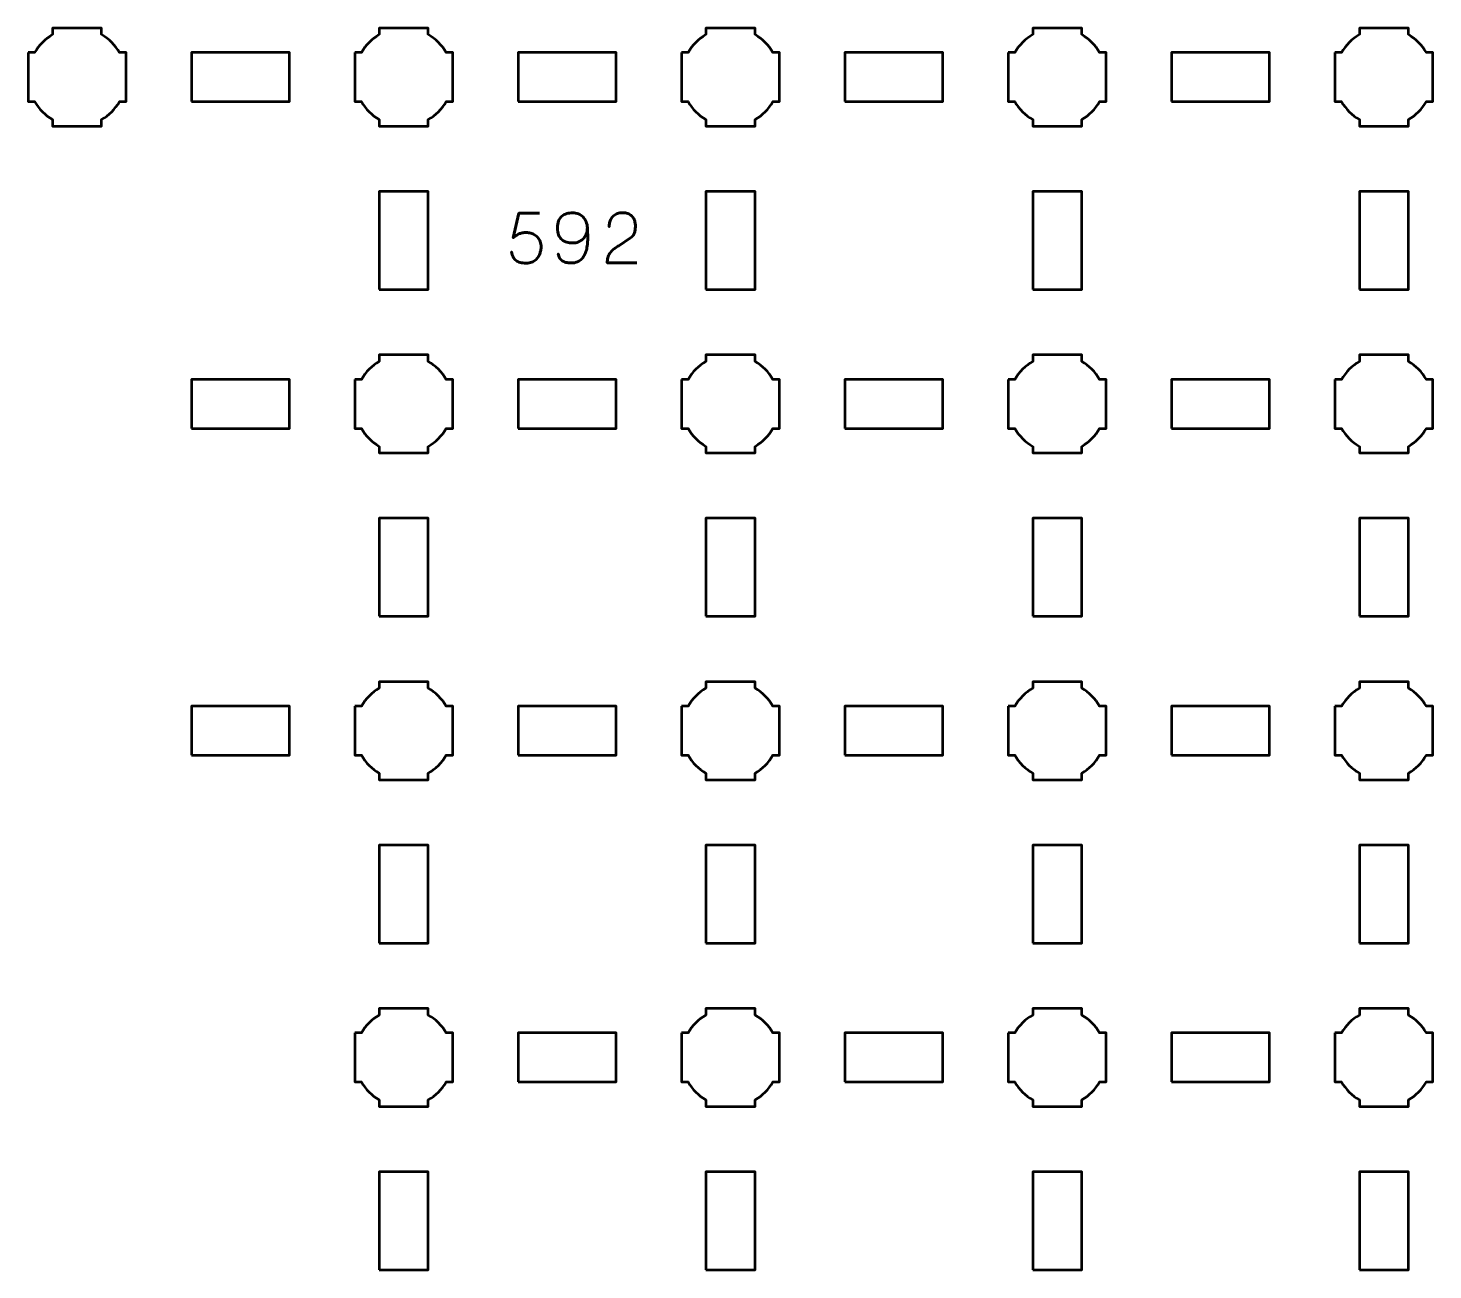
# Model space of a CAD drawing. Header units: centimetres. Extents: x -29.3 to 8.3, y -33.7 to 4.
# Drawn here: x -28.8 to -20.2, y -22.15 to -14.55 of the extents above; entities that cross this region are included whole.
import ezdxf

# ---------------------------------------------------------------- set-up
doc = ezdxf.new("R2010")
doc.units = ezdxf.units.CM
doc.header["$MEASUREMENT"] = 0
doc.layers.add('Layer 1', color=7, linetype='Continuous')

msp = doc.modelspace()

# ---------------------------------------------------------------- linework, layer by layer
at = {"layer": 'Layer 1', "lineweight": 53}
for points in [[(-27.8, -15), (-27.2, -15), (-27.2, -14.7), (-27.8, -14.7), (-27.8, -15)], [(-25.8, -15), (-25.2, -15), (-25.2, -14.7), (-25.8, -14.7), (-25.8, -15)], [(-23.8, -15), (-23.2, -15), (-23.2, -14.7), (-23.8, -14.7), (-23.8, -15)], [(-21.8, -15), (-21.2, -15), (-21.2, -14.7), (-21.8, -14.7), (-21.8, -15)], [(-26.65, -16.15), (-26.35, -16.15), (-26.35, -15.55), (-26.65, -15.55), (-26.65, -16.15)], [(-24.65, -16.15), (-24.35, -16.15), (-24.35, -15.55), (-24.65, -15.55), (-24.65, -16.15)], [(-22.65, -16.15), (-22.35, -16.15), (-22.35, -15.55), (-22.65, -15.55), (-22.65, -16.15)], [(-20.65, -16.15), (-20.35, -16.15), (-20.35, -15.55), (-20.65, -15.55), (-20.65, -16.15)], [(-27.8, -17), (-27.2, -17), (-27.2, -16.7), (-27.8, -16.7), (-27.8, -17)], [(-25.8, -17), (-25.2, -17), (-25.2, -16.7), (-25.8, -16.7), (-25.8, -17)], [(-23.8, -17), (-23.2, -17), (-23.2, -16.7), (-23.8, -16.7), (-23.8, -17)], [(-21.8, -17), (-21.2, -17), (-21.2, -16.7), (-21.8, -16.7), (-21.8, -17)], [(-26.65, -18.15), (-26.35, -18.15), (-26.35, -17.55), (-26.65, -17.55), (-26.65, -18.15)], [(-24.65, -18.15), (-24.35, -18.15), (-24.35, -17.55), (-24.65, -17.55), (-24.65, -18.15)], [(-22.65, -18.15), (-22.35, -18.15), (-22.35, -17.55), (-22.65, -17.55), (-22.65, -18.15)], [(-20.65, -18.15), (-20.35, -18.15), (-20.35, -17.55), (-20.65, -17.55), (-20.65, -18.15)], [(-27.8, -19), (-27.2, -19), (-27.2, -18.7), (-27.8, -18.7), (-27.8, -19)], [(-25.8, -19), (-25.2, -19), (-25.2, -18.7), (-25.8, -18.7), (-25.8, -19)], [(-23.8, -19), (-23.2, -19), (-23.2, -18.7), (-23.8, -18.7), (-23.8, -19)], [(-21.8, -19), (-21.2, -19), (-21.2, -18.7), (-21.8, -18.7), (-21.8, -19)], [(-26.65, -20.15), (-26.35, -20.15), (-26.35, -19.55), (-26.65, -19.55), (-26.65, -20.15)], [(-24.65, -20.15), (-24.35, -20.15), (-24.35, -19.55), (-24.65, -19.55), (-24.65, -20.15)], [(-22.65, -20.15), (-22.35, -20.15), (-22.35, -19.55), (-22.65, -19.55), (-22.65, -20.15)], [(-20.65, -20.15), (-20.35, -20.15), (-20.35, -19.55), (-20.65, -19.55), (-20.65, -20.15)], [(-25.8, -21), (-25.2, -21), (-25.2, -20.7), (-25.8, -20.7), (-25.8, -21)], [(-23.8, -21), (-23.2, -21), (-23.2, -20.7), (-23.8, -20.7), (-23.8, -21)], [(-21.8, -21), (-21.2, -21), (-21.2, -20.7), (-21.8, -20.7), (-21.8, -21)], [(-26.65, -22.15), (-26.35, -22.15), (-26.35, -21.55), (-26.65, -21.55), (-26.65, -22.15)], [(-24.65, -22.15), (-24.35, -22.15), (-24.35, -21.55), (-24.65, -21.55), (-24.65, -22.15)], [(-22.65, -22.15), (-22.35, -22.15), (-22.35, -21.55), (-22.65, -21.55), (-22.65, -22.15)], [(-20.65, -22.15), (-20.35, -22.15), (-20.35, -21.55), (-20.65, -21.55), (-20.65, -22.15)]]:
    msp.add_lwpolyline(points, close=True, dxfattribs=at)
for points in [[(-28.8, -14.7), (-28.8, -14.7), (-28.75985, -14.7), (-28.75985, -14.7), (-28.75985, -14.7), (-28.7335, -14.65447), (-28.69553, -14.6165), (-28.65, -14.59015), (-28.65, -14.59015), (-28.65, -14.59015), (-28.65, -14.55), (-28.65, -14.55), (-28.65, -14.55), (-28.65, -14.55), (-28.5, -14.55), (-28.5, -14.55), (-28.5, -14.55), (-28.5, -14.55), (-28.35, -14.55), (-28.35, -14.55), (-28.35, -14.55), (-28.35, -14.55), (-28.35, -14.59015), (-28.35, -14.59015), (-28.35, -14.59015), (-28.30447, -14.6165), (-28.2665, -14.65447), (-28.24015, -14.7), (-28.24015, -14.7), (-28.24015, -14.7), (-28.2, -14.7), (-28.2, -14.7), (-28.2, -14.7), (-28.2, -14.7), (-28.2, -14.85), (-28.2, -14.85), (-28.2, -14.85), (-28.2, -14.85), (-28.2, -15), (-28.2, -15), (-28.2, -15), (-28.2, -15), (-28.24015, -15), (-28.24015, -15), (-28.24015, -15), (-28.2665, -15.04553), (-28.30447, -15.0835), (-28.35, -15.10985), (-28.35, -15.10985), (-28.35, -15.10985), (-28.35, -15.15), (-28.35, -15.15), (-28.35, -15.15), (-28.35, -15.15), (-28.5, -15.15), (-28.5, -15.15), (-28.5, -15.15), (-28.5, -15.15), (-28.65, -15.15), (-28.65, -15.15), (-28.65, -15.15), (-28.65, -15.15), (-28.65, -15.10985), (-28.65, -15.10985), (-28.65, -15.10985), (-28.69553, -15.0835), (-28.7335, -15.04553), (-28.75985, -15), (-28.75985, -15), (-28.75985, -15), (-28.8, -15), (-28.8, -15), (-28.8, -15), (-28.8, -15), (-28.8, -14.85), (-28.8, -14.85), (-28.8, -14.85), (-28.8, -14.85), (-28.8, -14.7), (-28.8, -14.7)], [(-26.8, -14.7), (-26.8, -14.7), (-26.75985, -14.7), (-26.75985, -14.7), (-26.75985, -14.7), (-26.7335, -14.65447), (-26.69553, -14.6165), (-26.65, -14.59015), (-26.65, -14.59015), (-26.65, -14.59015), (-26.65, -14.55), (-26.65, -14.55), (-26.65, -14.55), (-26.65, -14.55), (-26.5, -14.55), (-26.5, -14.55), (-26.5, -14.55), (-26.5, -14.55), (-26.35, -14.55), (-26.35, -14.55), (-26.35, -14.55), (-26.35, -14.55), (-26.35, -14.59015), (-26.35, -14.59015), (-26.35, -14.59015), (-26.30447, -14.6165), (-26.2665, -14.65447), (-26.24015, -14.7), (-26.24015, -14.7), (-26.24015, -14.7), (-26.2, -14.7), (-26.2, -14.7), (-26.2, -14.7), (-26.2, -14.7), (-26.2, -14.85), (-26.2, -14.85), (-26.2, -14.85), (-26.2, -14.85), (-26.2, -15), (-26.2, -15), (-26.2, -15), (-26.2, -15), (-26.24015, -15), (-26.24015, -15), (-26.24015, -15), (-26.2665, -15.04553), (-26.30447, -15.0835), (-26.35, -15.10985), (-26.35, -15.10985), (-26.35, -15.10985), (-26.35, -15.15), (-26.35, -15.15), (-26.35, -15.15), (-26.35, -15.15), (-26.5, -15.15), (-26.5, -15.15), (-26.5, -15.15), (-26.5, -15.15), (-26.65, -15.15), (-26.65, -15.15), (-26.65, -15.15), (-26.65, -15.15), (-26.65, -15.10985), (-26.65, -15.10985), (-26.65, -15.10985), (-26.69553, -15.0835), (-26.7335, -15.04553), (-26.75985, -15), (-26.75985, -15), (-26.75985, -15), (-26.8, -15), (-26.8, -15), (-26.8, -15), (-26.8, -15), (-26.8, -14.85), (-26.8, -14.85), (-26.8, -14.85), (-26.8, -14.85), (-26.8, -14.7), (-26.8, -14.7)], [(-24.8, -14.7), (-24.8, -14.7), (-24.75985, -14.7), (-24.75985, -14.7), (-24.75985, -14.7), (-24.7335, -14.65447), (-24.69553, -14.6165), (-24.65, -14.59015), (-24.65, -14.59015), (-24.65, -14.59015), (-24.65, -14.55), (-24.65, -14.55), (-24.65, -14.55), (-24.65, -14.55), (-24.5, -14.55), (-24.5, -14.55), (-24.5, -14.55), (-24.5, -14.55), (-24.35, -14.55), (-24.35, -14.55), (-24.35, -14.55), (-24.35, -14.55), (-24.35, -14.59015), (-24.35, -14.59015), (-24.35, -14.59015), (-24.30447, -14.6165), (-24.2665, -14.65447), (-24.24015, -14.7), (-24.24015, -14.7), (-24.24015, -14.7), (-24.2, -14.7), (-24.2, -14.7), (-24.2, -14.7), (-24.2, -14.7), (-24.2, -14.85), (-24.2, -14.85), (-24.2, -14.85), (-24.2, -14.85), (-24.2, -15), (-24.2, -15), (-24.2, -15), (-24.2, -15), (-24.24015, -15), (-24.24015, -15), (-24.24015, -15), (-24.2665, -15.04553), (-24.30447, -15.0835), (-24.35, -15.10985), (-24.35, -15.10985), (-24.35, -15.10985), (-24.35, -15.15), (-24.35, -15.15), (-24.35, -15.15), (-24.35, -15.15), (-24.5, -15.15), (-24.5, -15.15), (-24.5, -15.15), (-24.5, -15.15), (-24.65, -15.15), (-24.65, -15.15), (-24.65, -15.15), (-24.65, -15.15), (-24.65, -15.10985), (-24.65, -15.10985), (-24.65, -15.10985), (-24.69553, -15.0835), (-24.7335, -15.04553), (-24.75985, -15), (-24.75985, -15), (-24.75985, -15), (-24.8, -15), (-24.8, -15), (-24.8, -15), (-24.8, -15), (-24.8, -14.85), (-24.8, -14.85), (-24.8, -14.85), (-24.8, -14.85), (-24.8, -14.7), (-24.8, -14.7)], [(-22.8, -14.7), (-22.8, -14.7), (-22.75985, -14.7), (-22.75985, -14.7), (-22.75985, -14.7), (-22.7335, -14.65447), (-22.69553, -14.6165), (-22.65, -14.59015), (-22.65, -14.59015), (-22.65, -14.59015), (-22.65, -14.55), (-22.65, -14.55), (-22.65, -14.55), (-22.65, -14.55), (-22.5, -14.55), (-22.5, -14.55), (-22.5, -14.55), (-22.5, -14.55), (-22.35, -14.55), (-22.35, -14.55), (-22.35, -14.55), (-22.35, -14.55), (-22.35, -14.59015), (-22.35, -14.59015), (-22.35, -14.59015), (-22.30447, -14.6165), (-22.2665, -14.65447), (-22.24015, -14.7), (-22.24015, -14.7), (-22.24015, -14.7), (-22.2, -14.7), (-22.2, -14.7), (-22.2, -14.7), (-22.2, -14.7), (-22.2, -14.85), (-22.2, -14.85), (-22.2, -14.85), (-22.2, -14.85), (-22.2, -15), (-22.2, -15), (-22.2, -15), (-22.2, -15), (-22.24015, -15), (-22.24015, -15), (-22.24015, -15), (-22.2665, -15.04553), (-22.30447, -15.0835), (-22.35, -15.10985), (-22.35, -15.10985), (-22.35, -15.10985), (-22.35, -15.15), (-22.35, -15.15), (-22.35, -15.15), (-22.35, -15.15), (-22.5, -15.15), (-22.5, -15.15), (-22.5, -15.15), (-22.5, -15.15), (-22.65, -15.15), (-22.65, -15.15), (-22.65, -15.15), (-22.65, -15.15), (-22.65, -15.10985), (-22.65, -15.10985), (-22.65, -15.10985), (-22.69553, -15.0835), (-22.7335, -15.04553), (-22.75985, -15), (-22.75985, -15), (-22.75985, -15), (-22.8, -15), (-22.8, -15), (-22.8, -15), (-22.8, -15), (-22.8, -14.85), (-22.8, -14.85), (-22.8, -14.85), (-22.8, -14.85), (-22.8, -14.7), (-22.8, -14.7)], [(-20.8, -14.7), (-20.8, -14.7), (-20.75985, -14.7), (-20.75985, -14.7), (-20.75985, -14.7), (-20.7335, -14.65447), (-20.69553, -14.6165), (-20.65, -14.59015), (-20.65, -14.59015), (-20.65, -14.59015), (-20.65, -14.55), (-20.65, -14.55), (-20.65, -14.55), (-20.65, -14.55), (-20.5, -14.55), (-20.5, -14.55), (-20.5, -14.55), (-20.5, -14.55), (-20.35, -14.55), (-20.35, -14.55), (-20.35, -14.55), (-20.35, -14.55), (-20.35, -14.59015), (-20.35, -14.59015), (-20.35, -14.59015), (-20.30447, -14.6165), (-20.2665, -14.65447), (-20.24015, -14.7), (-20.24015, -14.7), (-20.24015, -14.7), (-20.2, -14.7), (-20.2, -14.7), (-20.2, -14.7), (-20.2, -14.7), (-20.2, -14.85), (-20.2, -14.85), (-20.2, -14.85), (-20.2, -14.85), (-20.2, -15), (-20.2, -15), (-20.2, -15), (-20.2, -15), (-20.24015, -15), (-20.24015, -15), (-20.24015, -15), (-20.2665, -15.04553), (-20.30447, -15.0835), (-20.35, -15.10985), (-20.35, -15.10985), (-20.35, -15.10985), (-20.35, -15.15), (-20.35, -15.15), (-20.35, -15.15), (-20.35, -15.15), (-20.5, -15.15), (-20.5, -15.15), (-20.5, -15.15), (-20.5, -15.15), (-20.65, -15.15), (-20.65, -15.15), (-20.65, -15.15), (-20.65, -15.15), (-20.65, -15.10985), (-20.65, -15.10985), (-20.65, -15.10985), (-20.69553, -15.0835), (-20.7335, -15.04553), (-20.75985, -15), (-20.75985, -15), (-20.75985, -15), (-20.8, -15), (-20.8, -15), (-20.8, -15), (-20.8, -15), (-20.8, -14.85), (-20.8, -14.85), (-20.8, -14.85), (-20.8, -14.85), (-20.8, -14.7), (-20.8, -14.7)], [(-26.8, -16.7), (-26.8, -16.7), (-26.75985, -16.7), (-26.75985, -16.7), (-26.75985, -16.7), (-26.7335, -16.65447), (-26.69553, -16.6165), (-26.65, -16.59015), (-26.65, -16.59015), (-26.65, -16.59015), (-26.65, -16.55), (-26.65, -16.55), (-26.65, -16.55), (-26.65, -16.55), (-26.5, -16.55), (-26.5, -16.55), (-26.5, -16.55), (-26.5, -16.55), (-26.35, -16.55), (-26.35, -16.55), (-26.35, -16.55), (-26.35, -16.55), (-26.35, -16.59015), (-26.35, -16.59015), (-26.35, -16.59015), (-26.30447, -16.6165), (-26.2665, -16.65447), (-26.24015, -16.7), (-26.24015, -16.7), (-26.24015, -16.7), (-26.2, -16.7), (-26.2, -16.7), (-26.2, -16.7), (-26.2, -16.7), (-26.2, -16.85), (-26.2, -16.85), (-26.2, -16.85), (-26.2, -16.85), (-26.2, -17), (-26.2, -17), (-26.2, -17), (-26.2, -17), (-26.24015, -17), (-26.24015, -17), (-26.24015, -17), (-26.2665, -17.04553), (-26.30447, -17.0835), (-26.35, -17.10985), (-26.35, -17.10985), (-26.35, -17.10985), (-26.35, -17.15), (-26.35, -17.15), (-26.35, -17.15), (-26.35, -17.15), (-26.5, -17.15), (-26.5, -17.15), (-26.5, -17.15), (-26.5, -17.15), (-26.65, -17.15), (-26.65, -17.15), (-26.65, -17.15), (-26.65, -17.15), (-26.65, -17.10985), (-26.65, -17.10985), (-26.65, -17.10985), (-26.69553, -17.0835), (-26.7335, -17.04553), (-26.75985, -17), (-26.75985, -17), (-26.75985, -17), (-26.8, -17), (-26.8, -17), (-26.8, -17), (-26.8, -17), (-26.8, -16.85), (-26.8, -16.85), (-26.8, -16.85), (-26.8, -16.85), (-26.8, -16.7), (-26.8, -16.7)], [(-24.8, -16.7), (-24.8, -16.7), (-24.75985, -16.7), (-24.75985, -16.7), (-24.75985, -16.7), (-24.7335, -16.65447), (-24.69553, -16.6165), (-24.65, -16.59015), (-24.65, -16.59015), (-24.65, -16.59015), (-24.65, -16.55), (-24.65, -16.55), (-24.65, -16.55), (-24.65, -16.55), (-24.5, -16.55), (-24.5, -16.55), (-24.5, -16.55), (-24.5, -16.55), (-24.35, -16.55), (-24.35, -16.55), (-24.35, -16.55), (-24.35, -16.55), (-24.35, -16.59015), (-24.35, -16.59015), (-24.35, -16.59015), (-24.30447, -16.6165), (-24.2665, -16.65447), (-24.24015, -16.7), (-24.24015, -16.7), (-24.24015, -16.7), (-24.2, -16.7), (-24.2, -16.7), (-24.2, -16.7), (-24.2, -16.7), (-24.2, -16.85), (-24.2, -16.85), (-24.2, -16.85), (-24.2, -16.85), (-24.2, -17), (-24.2, -17), (-24.2, -17), (-24.2, -17), (-24.24015, -17), (-24.24015, -17), (-24.24015, -17), (-24.2665, -17.04553), (-24.30447, -17.0835), (-24.35, -17.10985), (-24.35, -17.10985), (-24.35, -17.10985), (-24.35, -17.15), (-24.35, -17.15), (-24.35, -17.15), (-24.35, -17.15), (-24.5, -17.15), (-24.5, -17.15), (-24.5, -17.15), (-24.5, -17.15), (-24.65, -17.15), (-24.65, -17.15), (-24.65, -17.15), (-24.65, -17.15), (-24.65, -17.10985), (-24.65, -17.10985), (-24.65, -17.10985), (-24.69553, -17.0835), (-24.7335, -17.04553), (-24.75985, -17), (-24.75985, -17), (-24.75985, -17), (-24.8, -17), (-24.8, -17), (-24.8, -17), (-24.8, -17), (-24.8, -16.85), (-24.8, -16.85), (-24.8, -16.85), (-24.8, -16.85), (-24.8, -16.7), (-24.8, -16.7)], [(-22.8, -16.7), (-22.8, -16.7), (-22.75985, -16.7), (-22.75985, -16.7), (-22.75985, -16.7), (-22.7335, -16.65447), (-22.69553, -16.6165), (-22.65, -16.59015), (-22.65, -16.59015), (-22.65, -16.59015), (-22.65, -16.55), (-22.65, -16.55), (-22.65, -16.55), (-22.65, -16.55), (-22.5, -16.55), (-22.5, -16.55), (-22.5, -16.55), (-22.5, -16.55), (-22.35, -16.55), (-22.35, -16.55), (-22.35, -16.55), (-22.35, -16.55), (-22.35, -16.59015), (-22.35, -16.59015), (-22.35, -16.59015), (-22.30447, -16.6165), (-22.2665, -16.65447), (-22.24015, -16.7), (-22.24015, -16.7), (-22.24015, -16.7), (-22.2, -16.7), (-22.2, -16.7), (-22.2, -16.7), (-22.2, -16.7), (-22.2, -16.85), (-22.2, -16.85), (-22.2, -16.85), (-22.2, -16.85), (-22.2, -17), (-22.2, -17), (-22.2, -17), (-22.2, -17), (-22.24015, -17), (-22.24015, -17), (-22.24015, -17), (-22.2665, -17.04553), (-22.30447, -17.0835), (-22.35, -17.10985), (-22.35, -17.10985), (-22.35, -17.10985), (-22.35, -17.15), (-22.35, -17.15), (-22.35, -17.15), (-22.35, -17.15), (-22.5, -17.15), (-22.5, -17.15), (-22.5, -17.15), (-22.5, -17.15), (-22.65, -17.15), (-22.65, -17.15), (-22.65, -17.15), (-22.65, -17.15), (-22.65, -17.10985), (-22.65, -17.10985), (-22.65, -17.10985), (-22.69553, -17.0835), (-22.7335, -17.04553), (-22.75985, -17), (-22.75985, -17), (-22.75985, -17), (-22.8, -17), (-22.8, -17), (-22.8, -17), (-22.8, -17), (-22.8, -16.85), (-22.8, -16.85), (-22.8, -16.85), (-22.8, -16.85), (-22.8, -16.7), (-22.8, -16.7)], [(-20.8, -16.7), (-20.8, -16.7), (-20.75985, -16.7), (-20.75985, -16.7), (-20.75985, -16.7), (-20.7335, -16.65447), (-20.69553, -16.6165), (-20.65, -16.59015), (-20.65, -16.59015), (-20.65, -16.59015), (-20.65, -16.55), (-20.65, -16.55), (-20.65, -16.55), (-20.65, -16.55), (-20.5, -16.55), (-20.5, -16.55), (-20.5, -16.55), (-20.5, -16.55), (-20.35, -16.55), (-20.35, -16.55), (-20.35, -16.55), (-20.35, -16.55), (-20.35, -16.59015), (-20.35, -16.59015), (-20.35, -16.59015), (-20.30447, -16.6165), (-20.2665, -16.65447), (-20.24015, -16.7), (-20.24015, -16.7), (-20.24015, -16.7), (-20.2, -16.7), (-20.2, -16.7), (-20.2, -16.7), (-20.2, -16.7), (-20.2, -16.85), (-20.2, -16.85), (-20.2, -16.85), (-20.2, -16.85), (-20.2, -17), (-20.2, -17), (-20.2, -17), (-20.2, -17), (-20.24015, -17), (-20.24015, -17), (-20.24015, -17), (-20.2665, -17.04553), (-20.30447, -17.0835), (-20.35, -17.10985), (-20.35, -17.10985), (-20.35, -17.10985), (-20.35, -17.15), (-20.35, -17.15), (-20.35, -17.15), (-20.35, -17.15), (-20.5, -17.15), (-20.5, -17.15), (-20.5, -17.15), (-20.5, -17.15), (-20.65, -17.15), (-20.65, -17.15), (-20.65, -17.15), (-20.65, -17.15), (-20.65, -17.10985), (-20.65, -17.10985), (-20.65, -17.10985), (-20.69553, -17.0835), (-20.7335, -17.04553), (-20.75985, -17), (-20.75985, -17), (-20.75985, -17), (-20.8, -17), (-20.8, -17), (-20.8, -17), (-20.8, -17), (-20.8, -16.85), (-20.8, -16.85), (-20.8, -16.85), (-20.8, -16.85), (-20.8, -16.7), (-20.8, -16.7)], [(-26.8, -18.7), (-26.8, -18.7), (-26.75985, -18.7), (-26.75985, -18.7), (-26.75985, -18.7), (-26.7335, -18.65447), (-26.69553, -18.6165), (-26.65, -18.59015), (-26.65, -18.59015), (-26.65, -18.59015), (-26.65, -18.55), (-26.65, -18.55), (-26.65, -18.55), (-26.65, -18.55), (-26.5, -18.55), (-26.5, -18.55), (-26.5, -18.55), (-26.5, -18.55), (-26.35, -18.55), (-26.35, -18.55), (-26.35, -18.55), (-26.35, -18.55), (-26.35, -18.59015), (-26.35, -18.59015), (-26.35, -18.59015), (-26.30447, -18.6165), (-26.2665, -18.65447), (-26.24015, -18.7), (-26.24015, -18.7), (-26.24015, -18.7), (-26.2, -18.7), (-26.2, -18.7), (-26.2, -18.7), (-26.2, -18.7), (-26.2, -18.85), (-26.2, -18.85), (-26.2, -18.85), (-26.2, -18.85), (-26.2, -19), (-26.2, -19), (-26.2, -19), (-26.2, -19), (-26.24015, -19), (-26.24015, -19), (-26.24015, -19), (-26.2665, -19.04553), (-26.30447, -19.0835), (-26.35, -19.10985), (-26.35, -19.10985), (-26.35, -19.10985), (-26.35, -19.15), (-26.35, -19.15), (-26.35, -19.15), (-26.35, -19.15), (-26.5, -19.15), (-26.5, -19.15), (-26.5, -19.15), (-26.5, -19.15), (-26.65, -19.15), (-26.65, -19.15), (-26.65, -19.15), (-26.65, -19.15), (-26.65, -19.10985), (-26.65, -19.10985), (-26.65, -19.10985), (-26.69553, -19.0835), (-26.7335, -19.04553), (-26.75985, -19), (-26.75985, -19), (-26.75985, -19), (-26.8, -19), (-26.8, -19), (-26.8, -19), (-26.8, -19), (-26.8, -18.85), (-26.8, -18.85), (-26.8, -18.85), (-26.8, -18.85), (-26.8, -18.7), (-26.8, -18.7)], [(-24.8, -18.7), (-24.8, -18.7), (-24.75985, -18.7), (-24.75985, -18.7), (-24.75985, -18.7), (-24.7335, -18.65447), (-24.69553, -18.6165), (-24.65, -18.59015), (-24.65, -18.59015), (-24.65, -18.59015), (-24.65, -18.55), (-24.65, -18.55), (-24.65, -18.55), (-24.65, -18.55), (-24.5, -18.55), (-24.5, -18.55), (-24.5, -18.55), (-24.5, -18.55), (-24.35, -18.55), (-24.35, -18.55), (-24.35, -18.55), (-24.35, -18.55), (-24.35, -18.59015), (-24.35, -18.59015), (-24.35, -18.59015), (-24.30447, -18.6165), (-24.2665, -18.65447), (-24.24015, -18.7), (-24.24015, -18.7), (-24.24015, -18.7), (-24.2, -18.7), (-24.2, -18.7), (-24.2, -18.7), (-24.2, -18.7), (-24.2, -18.85), (-24.2, -18.85), (-24.2, -18.85), (-24.2, -18.85), (-24.2, -19), (-24.2, -19), (-24.2, -19), (-24.2, -19), (-24.24015, -19), (-24.24015, -19), (-24.24015, -19), (-24.2665, -19.04553), (-24.30447, -19.0835), (-24.35, -19.10985), (-24.35, -19.10985), (-24.35, -19.10985), (-24.35, -19.15), (-24.35, -19.15), (-24.35, -19.15), (-24.35, -19.15), (-24.5, -19.15), (-24.5, -19.15), (-24.5, -19.15), (-24.5, -19.15), (-24.65, -19.15), (-24.65, -19.15), (-24.65, -19.15), (-24.65, -19.15), (-24.65, -19.10985), (-24.65, -19.10985), (-24.65, -19.10985), (-24.69553, -19.0835), (-24.7335, -19.04553), (-24.75985, -19), (-24.75985, -19), (-24.75985, -19), (-24.8, -19), (-24.8, -19), (-24.8, -19), (-24.8, -19), (-24.8, -18.85), (-24.8, -18.85), (-24.8, -18.85), (-24.8, -18.85), (-24.8, -18.7), (-24.8, -18.7)], [(-22.8, -18.7), (-22.8, -18.7), (-22.75985, -18.7), (-22.75985, -18.7), (-22.75985, -18.7), (-22.7335, -18.65447), (-22.69553, -18.6165), (-22.65, -18.59015), (-22.65, -18.59015), (-22.65, -18.59015), (-22.65, -18.55), (-22.65, -18.55), (-22.65, -18.55), (-22.65, -18.55), (-22.5, -18.55), (-22.5, -18.55), (-22.5, -18.55), (-22.5, -18.55), (-22.35, -18.55), (-22.35, -18.55), (-22.35, -18.55), (-22.35, -18.55), (-22.35, -18.59015), (-22.35, -18.59015), (-22.35, -18.59015), (-22.30447, -18.6165), (-22.2665, -18.65447), (-22.24015, -18.7), (-22.24015, -18.7), (-22.24015, -18.7), (-22.2, -18.7), (-22.2, -18.7), (-22.2, -18.7), (-22.2, -18.7), (-22.2, -18.85), (-22.2, -18.85), (-22.2, -18.85), (-22.2, -18.85), (-22.2, -19), (-22.2, -19), (-22.2, -19), (-22.2, -19), (-22.24015, -19), (-22.24015, -19), (-22.24015, -19), (-22.2665, -19.04553), (-22.30447, -19.0835), (-22.35, -19.10985), (-22.35, -19.10985), (-22.35, -19.10985), (-22.35, -19.15), (-22.35, -19.15), (-22.35, -19.15), (-22.35, -19.15), (-22.5, -19.15), (-22.5, -19.15), (-22.5, -19.15), (-22.5, -19.15), (-22.65, -19.15), (-22.65, -19.15), (-22.65, -19.15), (-22.65, -19.15), (-22.65, -19.10985), (-22.65, -19.10985), (-22.65, -19.10985), (-22.69553, -19.0835), (-22.7335, -19.04553), (-22.75985, -19), (-22.75985, -19), (-22.75985, -19), (-22.8, -19), (-22.8, -19), (-22.8, -19), (-22.8, -19), (-22.8, -18.85), (-22.8, -18.85), (-22.8, -18.85), (-22.8, -18.85), (-22.8, -18.7), (-22.8, -18.7)], [(-20.8, -18.7), (-20.8, -18.7), (-20.75985, -18.7), (-20.75985, -18.7), (-20.75985, -18.7), (-20.7335, -18.65447), (-20.69553, -18.6165), (-20.65, -18.59015), (-20.65, -18.59015), (-20.65, -18.59015), (-20.65, -18.55), (-20.65, -18.55), (-20.65, -18.55), (-20.65, -18.55), (-20.5, -18.55), (-20.5, -18.55), (-20.5, -18.55), (-20.5, -18.55), (-20.35, -18.55), (-20.35, -18.55), (-20.35, -18.55), (-20.35, -18.55), (-20.35, -18.59015), (-20.35, -18.59015), (-20.35, -18.59015), (-20.30447, -18.6165), (-20.2665, -18.65447), (-20.24015, -18.7), (-20.24015, -18.7), (-20.24015, -18.7), (-20.2, -18.7), (-20.2, -18.7), (-20.2, -18.7), (-20.2, -18.7), (-20.2, -18.85), (-20.2, -18.85), (-20.2, -18.85), (-20.2, -18.85), (-20.2, -19), (-20.2, -19), (-20.2, -19), (-20.2, -19), (-20.24015, -19), (-20.24015, -19), (-20.24015, -19), (-20.2665, -19.04553), (-20.30447, -19.0835), (-20.35, -19.10985), (-20.35, -19.10985), (-20.35, -19.10985), (-20.35, -19.15), (-20.35, -19.15), (-20.35, -19.15), (-20.35, -19.15), (-20.5, -19.15), (-20.5, -19.15), (-20.5, -19.15), (-20.5, -19.15), (-20.65, -19.15), (-20.65, -19.15), (-20.65, -19.15), (-20.65, -19.15), (-20.65, -19.10985), (-20.65, -19.10985), (-20.65, -19.10985), (-20.69553, -19.0835), (-20.7335, -19.04553), (-20.75985, -19), (-20.75985, -19), (-20.75985, -19), (-20.8, -19), (-20.8, -19), (-20.8, -19), (-20.8, -19), (-20.8, -18.85), (-20.8, -18.85), (-20.8, -18.85), (-20.8, -18.85), (-20.8, -18.7), (-20.8, -18.7)], [(-26.8, -20.7), (-26.8, -20.7), (-26.75985, -20.7), (-26.75985, -20.7), (-26.75985, -20.7), (-26.7335, -20.65447), (-26.69553, -20.6165), (-26.65, -20.59015), (-26.65, -20.59015), (-26.65, -20.59015), (-26.65, -20.55), (-26.65, -20.55), (-26.65, -20.55), (-26.65, -20.55), (-26.5, -20.55), (-26.5, -20.55), (-26.5, -20.55), (-26.5, -20.55), (-26.35, -20.55), (-26.35, -20.55), (-26.35, -20.55), (-26.35, -20.55), (-26.35, -20.59015), (-26.35, -20.59015), (-26.35, -20.59015), (-26.30447, -20.6165), (-26.2665, -20.65447), (-26.24015, -20.7), (-26.24015, -20.7), (-26.24015, -20.7), (-26.2, -20.7), (-26.2, -20.7), (-26.2, -20.7), (-26.2, -20.7), (-26.2, -20.85), (-26.2, -20.85), (-26.2, -20.85), (-26.2, -20.85), (-26.2, -21), (-26.2, -21), (-26.2, -21), (-26.2, -21), (-26.24015, -21), (-26.24015, -21), (-26.24015, -21), (-26.2665, -21.04553), (-26.30447, -21.0835), (-26.35, -21.10985), (-26.35, -21.10985), (-26.35, -21.10985), (-26.35, -21.15), (-26.35, -21.15), (-26.35, -21.15), (-26.35, -21.15), (-26.5, -21.15), (-26.5, -21.15), (-26.5, -21.15), (-26.5, -21.15), (-26.65, -21.15), (-26.65, -21.15), (-26.65, -21.15), (-26.65, -21.15), (-26.65, -21.10985), (-26.65, -21.10985), (-26.65, -21.10985), (-26.69553, -21.0835), (-26.7335, -21.04553), (-26.75985, -21), (-26.75985, -21), (-26.75985, -21), (-26.8, -21), (-26.8, -21), (-26.8, -21), (-26.8, -21), (-26.8, -20.85), (-26.8, -20.85), (-26.8, -20.85), (-26.8, -20.85), (-26.8, -20.7), (-26.8, -20.7)], [(-24.8, -20.7), (-24.8, -20.7), (-24.75985, -20.7), (-24.75985, -20.7), (-24.75985, -20.7), (-24.7335, -20.65447), (-24.69553, -20.6165), (-24.65, -20.59015), (-24.65, -20.59015), (-24.65, -20.59015), (-24.65, -20.55), (-24.65, -20.55), (-24.65, -20.55), (-24.65, -20.55), (-24.5, -20.55), (-24.5, -20.55), (-24.5, -20.55), (-24.5, -20.55), (-24.35, -20.55), (-24.35, -20.55), (-24.35, -20.55), (-24.35, -20.55), (-24.35, -20.59015), (-24.35, -20.59015), (-24.35, -20.59015), (-24.30447, -20.6165), (-24.2665, -20.65447), (-24.24015, -20.7), (-24.24015, -20.7), (-24.24015, -20.7), (-24.2, -20.7), (-24.2, -20.7), (-24.2, -20.7), (-24.2, -20.7), (-24.2, -20.85), (-24.2, -20.85), (-24.2, -20.85), (-24.2, -20.85), (-24.2, -21), (-24.2, -21), (-24.2, -21), (-24.2, -21), (-24.24015, -21), (-24.24015, -21), (-24.24015, -21), (-24.2665, -21.04553), (-24.30447, -21.0835), (-24.35, -21.10985), (-24.35, -21.10985), (-24.35, -21.10985), (-24.35, -21.15), (-24.35, -21.15), (-24.35, -21.15), (-24.35, -21.15), (-24.5, -21.15), (-24.5, -21.15), (-24.5, -21.15), (-24.5, -21.15), (-24.65, -21.15), (-24.65, -21.15), (-24.65, -21.15), (-24.65, -21.15), (-24.65, -21.10985), (-24.65, -21.10985), (-24.65, -21.10985), (-24.69553, -21.0835), (-24.7335, -21.04553), (-24.75985, -21), (-24.75985, -21), (-24.75985, -21), (-24.8, -21), (-24.8, -21), (-24.8, -21), (-24.8, -21), (-24.8, -20.85), (-24.8, -20.85), (-24.8, -20.85), (-24.8, -20.85), (-24.8, -20.7), (-24.8, -20.7)], [(-22.8, -20.7), (-22.8, -20.7), (-22.75985, -20.7), (-22.75985, -20.7), (-22.75985, -20.7), (-22.7335, -20.65447), (-22.69553, -20.6165), (-22.65, -20.59015), (-22.65, -20.59015), (-22.65, -20.59015), (-22.65, -20.55), (-22.65, -20.55), (-22.65, -20.55), (-22.65, -20.55), (-22.5, -20.55), (-22.5, -20.55), (-22.5, -20.55), (-22.5, -20.55), (-22.35, -20.55), (-22.35, -20.55), (-22.35, -20.55), (-22.35, -20.55), (-22.35, -20.59015), (-22.35, -20.59015), (-22.35, -20.59015), (-22.30447, -20.6165), (-22.2665, -20.65447), (-22.24015, -20.7), (-22.24015, -20.7), (-22.24015, -20.7), (-22.2, -20.7), (-22.2, -20.7), (-22.2, -20.7), (-22.2, -20.7), (-22.2, -20.85), (-22.2, -20.85), (-22.2, -20.85), (-22.2, -20.85), (-22.2, -21), (-22.2, -21), (-22.2, -21), (-22.2, -21), (-22.24015, -21), (-22.24015, -21), (-22.24015, -21), (-22.2665, -21.04553), (-22.30447, -21.0835), (-22.35, -21.10985), (-22.35, -21.10985), (-22.35, -21.10985), (-22.35, -21.15), (-22.35, -21.15), (-22.35, -21.15), (-22.35, -21.15), (-22.5, -21.15), (-22.5, -21.15), (-22.5, -21.15), (-22.5, -21.15), (-22.65, -21.15), (-22.65, -21.15), (-22.65, -21.15), (-22.65, -21.15), (-22.65, -21.10985), (-22.65, -21.10985), (-22.65, -21.10985), (-22.69553, -21.0835), (-22.7335, -21.04553), (-22.75985, -21), (-22.75985, -21), (-22.75985, -21), (-22.8, -21), (-22.8, -21), (-22.8, -21), (-22.8, -21), (-22.8, -20.85), (-22.8, -20.85), (-22.8, -20.85), (-22.8, -20.85), (-22.8, -20.7), (-22.8, -20.7)], [(-20.8, -20.7), (-20.8, -20.7), (-20.75985, -20.7), (-20.75985, -20.7), (-20.75985, -20.7), (-20.7335, -20.65447), (-20.69553, -20.6165), (-20.65, -20.59015), (-20.65, -20.59015), (-20.65, -20.59015), (-20.65, -20.55), (-20.65, -20.55), (-20.65, -20.55), (-20.65, -20.55), (-20.5, -20.55), (-20.5, -20.55), (-20.5, -20.55), (-20.5, -20.55), (-20.35, -20.55), (-20.35, -20.55), (-20.35, -20.55), (-20.35, -20.55), (-20.35, -20.59015), (-20.35, -20.59015), (-20.35, -20.59015), (-20.30447, -20.6165), (-20.2665, -20.65447), (-20.24015, -20.7), (-20.24015, -20.7), (-20.24015, -20.7), (-20.2, -20.7), (-20.2, -20.7), (-20.2, -20.7), (-20.2, -20.7), (-20.2, -20.85), (-20.2, -20.85), (-20.2, -20.85), (-20.2, -20.85), (-20.2, -21), (-20.2, -21), (-20.2, -21), (-20.2, -21), (-20.24015, -21), (-20.24015, -21), (-20.24015, -21), (-20.2665, -21.04553), (-20.30447, -21.0835), (-20.35, -21.10985), (-20.35, -21.10985), (-20.35, -21.10985), (-20.35, -21.15), (-20.35, -21.15), (-20.35, -21.15), (-20.35, -21.15), (-20.5, -21.15), (-20.5, -21.15), (-20.5, -21.15), (-20.5, -21.15), (-20.65, -21.15), (-20.65, -21.15), (-20.65, -21.15), (-20.65, -21.15), (-20.65, -21.10985), (-20.65, -21.10985), (-20.65, -21.10985), (-20.69553, -21.0835), (-20.7335, -21.04553), (-20.75985, -21), (-20.75985, -21), (-20.75985, -21), (-20.8, -21), (-20.8, -21), (-20.8, -21), (-20.8, -21), (-20.8, -20.85), (-20.8, -20.85), (-20.8, -20.85), (-20.8, -20.85), (-20.8, -20.7), (-20.8, -20.7)]]:
    msp.add_open_spline(points, degree=3, knots=[0, 0, 0, 0, 0.05, 0.05, 0.05, 0.05, 0.1, 0.1, 0.1, 0.1, 0.15, 0.15, 0.15, 0.15, 0.2, 0.2, 0.2, 0.2, 0.25, 0.25, 0.25, 0.25, 0.3, 0.3, 0.3, 0.3, 0.35, 0.35, 0.35, 0.35, 0.4, 0.4, 0.4, 0.4, 0.45, 0.45, 0.45, 0.45, 0.5, 0.5, 0.5, 0.5, 0.55, 0.55, 0.55, 0.55, 0.6, 0.6, 0.6, 0.6, 0.65, 0.65, 0.65, 0.65, 0.7, 0.7, 0.7, 0.7, 0.75, 0.75, 0.75, 0.75, 0.8, 0.8, 0.8, 0.8, 0.85, 0.85, 0.85, 0.85, 0.9, 0.9, 0.9, 0.9, 0.95, 0.95, 0.95, 0.95, 1, 1, 1, 1], dxfattribs=at)
at = {"layer": 'Layer 1', "color": 5, "lineweight": 53}
for points, knots in [([(-25.66915, -15.68224), (-25.66915, -15.68224), (-25.79615, -15.68224), (-25.79615, -15.68224), (-25.79615, -15.68224), (-25.79615, -15.68224), (-25.83002, -15.83379), (-25.83002, -15.83379), (-25.83002, -15.83379), (-25.82409, -15.82871), (-25.81845, -15.82413), (-25.81301, -15.8201), (-25.81301, -15.8201), (-25.80765, -15.81608), (-25.80201, -15.8127), (-25.79601, -15.80987), (-25.79601, -15.80987), (-25.79008, -15.80705), (-25.78331, -15.80493), (-25.77569, -15.80345), (-25.77569, -15.80345), (-25.76814, -15.80197), (-25.75911, -15.80119), (-25.74874, -15.80119), (-25.74874, -15.80119), (-25.74027, -15.80119), (-25.7318, -15.80232), (-25.72334, -15.80465), (-25.72334, -15.80465), (-25.71487, -15.80691), (-25.70683, -15.81037), (-25.69921, -15.81495), (-25.69921, -15.81495), (-25.69152, -15.81961), (-25.68474, -15.8254), (-25.67882, -15.83238), (-25.67882, -15.83238), (-25.67282, -15.83937), (-25.66809, -15.84755), (-25.66471, -15.85693), (-25.66471, -15.85693), (-25.66125, -15.86632), (-25.65949, -15.87697), (-25.65942, -15.88882), (-25.65942, -15.88882), (-25.65934, -15.8932), (-25.65984, -15.8987), (-25.66083, -15.90519), (-25.66083, -15.90519), (-25.66174, -15.91168), (-25.66344, -15.91874), (-25.66584, -15.92622), (-25.66584, -15.92622), (-25.66823, -15.9337), (-25.67162, -15.94111), (-25.67592, -15.94844), (-25.67592, -15.94844), (-25.68023, -15.95578), (-25.68573, -15.96248), (-25.69236, -15.96855), (-25.69236, -15.96855), (-25.699, -15.97462), (-25.70704, -15.97949), (-25.71642, -15.98316), (-25.71642, -15.98316), (-25.72588, -15.98675), (-25.73696, -15.98866), (-25.74958, -15.98873), (-25.74958, -15.98873), (-25.76468, -15.98866), (-25.77738, -15.98704), (-25.78768, -15.984), (-25.78768, -15.984), (-25.79799, -15.9809), (-25.80638, -15.97688), (-25.81287, -15.9718), (-25.81287, -15.9718), (-25.81943, -15.96672), (-25.82451, -15.96114), (-25.82818, -15.95508), (-25.82818, -15.95508), (-25.83185, -15.94901), (-25.8346, -15.94294), (-25.83644, -15.93687), (-25.83644, -15.93687), (-25.83827, -15.9308), (-25.83968, -15.92523), (-25.8406, -15.92015), (-25.8406, -15.92015), (-25.83968, -15.92523), (-25.83827, -15.9308), (-25.83644, -15.93687), (-25.83644, -15.93687), (-25.8346, -15.94294), (-25.83185, -15.94901), (-25.82818, -15.95508), (-25.82818, -15.95508), (-25.82451, -15.96114), (-25.81943, -15.96672), (-25.81287, -15.9718), (-25.81287, -15.9718), (-25.80638, -15.97688), (-25.79799, -15.9809), (-25.78768, -15.984), (-25.78768, -15.984), (-25.77738, -15.98704), (-25.76468, -15.98866), (-25.74958, -15.98873), (-25.74958, -15.98873), (-25.73696, -15.98866), (-25.72588, -15.98675), (-25.71642, -15.98316), (-25.71642, -15.98316), (-25.70704, -15.97949), (-25.699, -15.97462), (-25.69236, -15.96855), (-25.69236, -15.96855), (-25.68573, -15.96248), (-25.68023, -15.95578), (-25.67592, -15.94844), (-25.67592, -15.94844), (-25.67162, -15.94111), (-25.66823, -15.9337), (-25.66584, -15.92622), (-25.66584, -15.92622), (-25.66344, -15.91874), (-25.66174, -15.91168), (-25.66083, -15.90519), (-25.66083, -15.90519), (-25.65984, -15.8987), (-25.65934, -15.8932), (-25.65942, -15.88882), (-25.65942, -15.88882), (-25.65949, -15.87697), (-25.66125, -15.86632), (-25.66471, -15.85693), (-25.66471, -15.85693), (-25.66809, -15.84755), (-25.67282, -15.83937), (-25.67882, -15.83238), (-25.67882, -15.83238), (-25.68474, -15.8254), (-25.69152, -15.81961), (-25.69921, -15.81495), (-25.69921, -15.81495), (-25.70683, -15.81037), (-25.71487, -15.80691), (-25.72334, -15.80465), (-25.72334, -15.80465), (-25.7318, -15.80232), (-25.74027, -15.80119), (-25.74874, -15.80119), (-25.74874, -15.80119), (-25.75911, -15.80119), (-25.76814, -15.80197), (-25.77569, -15.80345), (-25.77569, -15.80345), (-25.78331, -15.80493), (-25.79008, -15.80705), (-25.79601, -15.80987), (-25.79601, -15.80987), (-25.80201, -15.8127), (-25.80765, -15.81608), (-25.81301, -15.8201), (-25.81301, -15.8201), (-25.81845, -15.82413), (-25.82409, -15.82871), (-25.83002, -15.83379), (-25.83002, -15.83379), (-25.83002, -15.83379), (-25.79615, -15.68224), (-25.79615, -15.68224), (-25.79615, -15.68224), (-25.79615, -15.68224), (-25.66915, -15.68224), (-25.66915, -15.68224)], [0, 0, 0, 0, 0.0227273, 0.0227273, 0.0227273, 0.0227273, 0.0454545, 0.0454545, 0.0454545, 0.0454545, 0.0681818, 0.0681818, 0.0681818, 0.0681818, 0.0909091, 0.0909091, 0.0909091, 0.0909091, 0.1136364, 0.1136364, 0.1136364, 0.1136364, 0.1363636, 0.1363636, 0.1363636, 0.1363636, 0.1590909, 0.1590909, 0.1590909, 0.1590909, 0.1818182, 0.1818182, 0.1818182, 0.1818182, 0.2045455, 0.2045455, 0.2045455, 0.2045455, 0.2272727, 0.2272727, 0.2272727, 0.2272727, 0.25, 0.25, 0.25, 0.25, 0.2727273, 0.2727273, 0.2727273, 0.2727273, 0.2954545, 0.2954545, 0.2954545, 0.2954545, 0.3181818, 0.3181818, 0.3181818, 0.3181818, 0.3409091, 0.3409091, 0.3409091, 0.3409091, 0.3636364, 0.3636364, 0.3636364, 0.3636364, 0.3863636, 0.3863636, 0.3863636, 0.3863636, 0.4090909, 0.4090909, 0.4090909, 0.4090909, 0.4318182, 0.4318182, 0.4318182, 0.4318182, 0.4545455, 0.4545455, 0.4545455, 0.4545455, 0.4772727, 0.4772727, 0.4772727, 0.4772727, 0.5, 0.5, 0.5, 0.5, 0.5227273, 0.5227273, 0.5227273, 0.5227273, 0.5454545, 0.5454545, 0.5454545, 0.5454545, 0.5681818, 0.5681818, 0.5681818, 0.5681818, 0.5909091, 0.5909091, 0.5909091, 0.5909091, 0.6136364, 0.6136364, 0.6136364, 0.6136364, 0.6363636, 0.6363636, 0.6363636, 0.6363636, 0.6590909, 0.6590909, 0.6590909, 0.6590909, 0.6818182, 0.6818182, 0.6818182, 0.6818182, 0.7045455, 0.7045455, 0.7045455, 0.7045455, 0.7272727, 0.7272727, 0.7272727, 0.7272727, 0.75, 0.75, 0.75, 0.75, 0.7727273, 0.7727273, 0.7727273, 0.7727273, 0.7954545, 0.7954545, 0.7954545, 0.7954545, 0.8181818, 0.8181818, 0.8181818, 0.8181818, 0.8409091, 0.8409091, 0.8409091, 0.8409091, 0.8636364, 0.8636364, 0.8636364, 0.8636364, 0.8863636, 0.8863636, 0.8863636, 0.8863636, 0.9090909, 0.9090909, 0.9090909, 0.9090909, 0.9318182, 0.9318182, 0.9318182, 0.9318182, 0.9545455, 0.9545455, 0.9545455, 0.9545455, 0.9772727, 0.9772727, 0.9772727, 0.9772727, 1, 1, 1, 1]), ([(-25.37621, -15.77283), (-25.37628, -15.78673), (-25.37861, -15.79936), (-25.38312, -15.81065), (-25.38312, -15.81065), (-25.38764, -15.82194), (-25.39392, -15.83167), (-25.4021, -15.83979), (-25.4021, -15.83979), (-25.41022, -15.8479), (-25.41974, -15.85411), (-25.43068, -15.85849), (-25.43068, -15.85849), (-25.44161, -15.86286), (-25.45354, -15.86505), (-25.46638, -15.86512), (-25.46638, -15.86512), (-25.47929, -15.86519), (-25.49135, -15.86357), (-25.50257, -15.86032), (-25.50257, -15.86032), (-25.51379, -15.85707), (-25.5236, -15.85185), (-25.53214, -15.84466), (-25.53214, -15.84466), (-25.54067, -15.83753), (-25.54737, -15.82801), (-25.55217, -15.81615), (-25.55217, -15.81615), (-25.55697, -15.80437), (-25.55944, -15.78991), (-25.55951, -15.77283), (-25.55951, -15.77283), (-25.55944, -15.75583), (-25.55697, -15.74143), (-25.55217, -15.72965), (-25.55217, -15.72965), (-25.54737, -15.71787), (-25.54067, -15.70834), (-25.53214, -15.70115), (-25.53214, -15.70115), (-25.5236, -15.69388), (-25.51379, -15.68866), (-25.50257, -15.68541), (-25.50257, -15.68541), (-25.49135, -15.6821), (-25.47929, -15.68048), (-25.46638, -15.68055), (-25.46638, -15.68055), (-25.45354, -15.68062), (-25.44168, -15.6828), (-25.43089, -15.68725), (-25.43089, -15.68725), (-25.42016, -15.69162), (-25.41071, -15.6979), (-25.40274, -15.70602), (-25.40274, -15.70602), (-25.39469, -15.7142), (-25.38841, -15.72394), (-25.38383, -15.73523), (-25.38383, -15.73523), (-25.37924, -15.74644), (-25.3767, -15.759), (-25.37621, -15.77283), (-25.37621, -15.77283), (-25.37593, -15.77982), (-25.3755, -15.78821), (-25.37501, -15.79795), (-25.37501, -15.79795), (-25.37444, -15.80776), (-25.37416, -15.81834), (-25.37409, -15.82977), (-25.37409, -15.82977), (-25.37395, -15.8412), (-25.37437, -15.85298), (-25.37522, -15.86512), (-25.37522, -15.86512), (-25.37614, -15.87725), (-25.37783, -15.88918), (-25.3803, -15.90096), (-25.3803, -15.90096), (-25.38284, -15.91274), (-25.38644, -15.92382), (-25.3911, -15.93419), (-25.3911, -15.93419), (-25.39575, -15.94456), (-25.40182, -15.95373), (-25.4093, -15.96171), (-25.4093, -15.96171), (-25.41678, -15.96968), (-25.42595, -15.97596), (-25.43674, -15.98055), (-25.43674, -15.98055), (-25.44761, -15.98506), (-25.46045, -15.98739), (-25.47527, -15.98746), (-25.47527, -15.98746), (-25.48811, -15.98739), (-25.49897, -15.98612), (-25.50801, -15.98358), (-25.50801, -15.98358), (-25.51704, -15.98111), (-25.52444, -15.97779), (-25.53037, -15.97363), (-25.53037, -15.97363), (-25.53623, -15.96947), (-25.54088, -15.96488), (-25.54427, -15.95994), (-25.54427, -15.95994), (-25.54766, -15.95493), (-25.5502, -15.95), (-25.55175, -15.94499), (-25.55175, -15.94499), (-25.55337, -15.93998), (-25.55443, -15.93539), (-25.55485, -15.93116), (-25.55485, -15.93116), (-25.55443, -15.93539), (-25.55337, -15.93998), (-25.55175, -15.94499), (-25.55175, -15.94499), (-25.5502, -15.95), (-25.54766, -15.95493), (-25.54427, -15.95994), (-25.54427, -15.95994), (-25.54088, -15.96488), (-25.53623, -15.96947), (-25.53037, -15.97363), (-25.53037, -15.97363), (-25.52444, -15.97779), (-25.51704, -15.98111), (-25.50801, -15.98358), (-25.50801, -15.98358), (-25.49897, -15.98612), (-25.48811, -15.98739), (-25.47527, -15.98746), (-25.47527, -15.98746), (-25.46045, -15.98739), (-25.44761, -15.98506), (-25.43674, -15.98055), (-25.43674, -15.98055), (-25.42595, -15.97596), (-25.41678, -15.96968), (-25.4093, -15.96171), (-25.4093, -15.96171), (-25.40182, -15.95373), (-25.39575, -15.94456), (-25.3911, -15.93419), (-25.3911, -15.93419), (-25.38644, -15.92382), (-25.38284, -15.91274), (-25.3803, -15.90096), (-25.3803, -15.90096), (-25.37783, -15.88918), (-25.37614, -15.87725), (-25.37522, -15.86512), (-25.37522, -15.86512), (-25.37437, -15.85298), (-25.37395, -15.8412), (-25.37409, -15.82977), (-25.37409, -15.82977), (-25.37416, -15.81834), (-25.37444, -15.80776), (-25.37501, -15.79795), (-25.37501, -15.79795), (-25.3755, -15.78821), (-25.37593, -15.77982), (-25.37621, -15.77283), (-25.37621, -15.77283), (-25.3767, -15.759), (-25.37924, -15.74644), (-25.38383, -15.73523), (-25.38383, -15.73523), (-25.38841, -15.72394), (-25.39469, -15.7142), (-25.40274, -15.70602), (-25.40274, -15.70602), (-25.41071, -15.6979), (-25.42016, -15.69162), (-25.43089, -15.68725), (-25.43089, -15.68725), (-25.44168, -15.6828), (-25.45354, -15.68062), (-25.46638, -15.68055), (-25.46638, -15.68055), (-25.47929, -15.68048), (-25.49135, -15.6821), (-25.50257, -15.68541), (-25.50257, -15.68541), (-25.51379, -15.68866), (-25.5236, -15.69388), (-25.53214, -15.70115), (-25.53214, -15.70115), (-25.54067, -15.70834), (-25.54737, -15.71787), (-25.55217, -15.72965), (-25.55217, -15.72965), (-25.55697, -15.74143), (-25.55944, -15.75583), (-25.55951, -15.77283), (-25.55951, -15.77283), (-25.55944, -15.78991), (-25.55697, -15.80437), (-25.55217, -15.81615), (-25.55217, -15.81615), (-25.54737, -15.82801), (-25.54067, -15.83753), (-25.53214, -15.84466), (-25.53214, -15.84466), (-25.5236, -15.85185), (-25.51379, -15.85707), (-25.50257, -15.86032), (-25.50257, -15.86032), (-25.49135, -15.86357), (-25.47929, -15.86519), (-25.46638, -15.86512), (-25.46638, -15.86512), (-25.45354, -15.86505), (-25.44161, -15.86286), (-25.43068, -15.85849), (-25.43068, -15.85849), (-25.41974, -15.85411), (-25.41022, -15.8479), (-25.4021, -15.83979), (-25.4021, -15.83979), (-25.39392, -15.83167), (-25.38764, -15.82194), (-25.38312, -15.81065), (-25.38312, -15.81065), (-25.37861, -15.79936), (-25.37628, -15.78673), (-25.37621, -15.77283)], [0, 0, 0, 0, 0.0172414, 0.0172414, 0.0172414, 0.0172414, 0.0344828, 0.0344828, 0.0344828, 0.0344828, 0.0517241, 0.0517241, 0.0517241, 0.0517241, 0.0689655, 0.0689655, 0.0689655, 0.0689655, 0.0862069, 0.0862069, 0.0862069, 0.0862069, 0.1034483, 0.1034483, 0.1034483, 0.1034483, 0.1206897, 0.1206897, 0.1206897, 0.1206897, 0.137931, 0.137931, 0.137931, 0.137931, 0.1551724, 0.1551724, 0.1551724, 0.1551724, 0.1724138, 0.1724138, 0.1724138, 0.1724138, 0.1896552, 0.1896552, 0.1896552, 0.1896552, 0.2068966, 0.2068966, 0.2068966, 0.2068966, 0.2241379, 0.2241379, 0.2241379, 0.2241379, 0.2413793, 0.2413793, 0.2413793, 0.2413793, 0.2586207, 0.2586207, 0.2586207, 0.2586207, 0.2758621, 0.2758621, 0.2758621, 0.2758621, 0.2931034, 0.2931034, 0.2931034, 0.2931034, 0.3103448, 0.3103448, 0.3103448, 0.3103448, 0.3275862, 0.3275862, 0.3275862, 0.3275862, 0.3448276, 0.3448276, 0.3448276, 0.3448276, 0.362069, 0.362069, 0.362069, 0.362069, 0.3793103, 0.3793103, 0.3793103, 0.3793103, 0.3965517, 0.3965517, 0.3965517, 0.3965517, 0.4137931, 0.4137931, 0.4137931, 0.4137931, 0.4310345, 0.4310345, 0.4310345, 0.4310345, 0.4482759, 0.4482759, 0.4482759, 0.4482759, 0.4655172, 0.4655172, 0.4655172, 0.4655172, 0.4827586, 0.4827586, 0.4827586, 0.4827586, 0.5, 0.5, 0.5, 0.5, 0.5172414, 0.5172414, 0.5172414, 0.5172414, 0.5344828, 0.5344828, 0.5344828, 0.5344828, 0.5517241, 0.5517241, 0.5517241, 0.5517241, 0.5689655, 0.5689655, 0.5689655, 0.5689655, 0.5862069, 0.5862069, 0.5862069, 0.5862069, 0.6034483, 0.6034483, 0.6034483, 0.6034483, 0.6206897, 0.6206897, 0.6206897, 0.6206897, 0.637931, 0.637931, 0.637931, 0.637931, 0.6551724, 0.6551724, 0.6551724, 0.6551724, 0.6724138, 0.6724138, 0.6724138, 0.6724138, 0.6896552, 0.6896552, 0.6896552, 0.6896552, 0.7068966, 0.7068966, 0.7068966, 0.7068966, 0.7241379, 0.7241379, 0.7241379, 0.7241379, 0.7413793, 0.7413793, 0.7413793, 0.7413793, 0.7586207, 0.7586207, 0.7586207, 0.7586207, 0.7758621, 0.7758621, 0.7758621, 0.7758621, 0.7931034, 0.7931034, 0.7931034, 0.7931034, 0.8103448, 0.8103448, 0.8103448, 0.8103448, 0.8275862, 0.8275862, 0.8275862, 0.8275862, 0.8448276, 0.8448276, 0.8448276, 0.8448276, 0.862069, 0.862069, 0.862069, 0.862069, 0.8793103, 0.8793103, 0.8793103, 0.8793103, 0.8965517, 0.8965517, 0.8965517, 0.8965517, 0.9137931, 0.9137931, 0.9137931, 0.9137931, 0.9310345, 0.9310345, 0.9310345, 0.9310345, 0.9482759, 0.9482759, 0.9482759, 0.9482759, 0.9655172, 0.9655172, 0.9655172, 0.9655172, 0.9827586, 0.9827586, 0.9827586, 0.9827586, 1, 1, 1, 1]), ([(-25.07353, -15.98746), (-25.07353, -15.98746), (-25.25514, -15.98746), (-25.25514, -15.98746), (-25.25514, -15.98746), (-25.25479, -15.97518), (-25.25324, -15.96432), (-25.25062, -15.955), (-25.25062, -15.955), (-25.24794, -15.94569), (-25.24435, -15.93751), (-25.2399, -15.93045), (-25.2399, -15.93045), (-25.23538, -15.9234), (-25.23023, -15.91712), (-25.22438, -15.91161), (-25.22438, -15.91161), (-25.21852, -15.90604), (-25.21224, -15.90096), (-25.20547, -15.89616), (-25.20547, -15.89616), (-25.1987, -15.89143), (-25.19171, -15.88671), (-25.18444, -15.88205), (-25.18444, -15.88205), (-25.18444, -15.88205), (-25.11205, -15.83379), (-25.11205, -15.83379), (-25.11205, -15.83379), (-25.10465, -15.82857), (-25.09886, -15.82286), (-25.09477, -15.81672), (-25.09477, -15.81672), (-25.09061, -15.81058), (-25.08771, -15.80409), (-25.08595, -15.79724), (-25.08595, -15.79724), (-25.08426, -15.79047), (-25.0832, -15.78349), (-25.08285, -15.77643), (-25.08285, -15.77643), (-25.08249, -15.7693), (-25.08235, -15.76218), (-25.08242, -15.75505), (-25.08242, -15.75505), (-25.08242, -15.7492), (-25.0832, -15.74292), (-25.08475, -15.73614), (-25.08475, -15.73614), (-25.08637, -15.72944), (-25.08891, -15.72274), (-25.09251, -15.71611), (-25.09251, -15.71611), (-25.09611, -15.70947), (-25.10091, -15.70341), (-25.1069, -15.6979), (-25.1069, -15.6979), (-25.1129, -15.69247), (-25.12031, -15.6881), (-25.12913, -15.68478), (-25.12913, -15.68478), (-25.13795, -15.68146), (-25.14832, -15.67977), (-25.16031, -15.6797), (-25.16031, -15.6797), (-25.17238, -15.67977), (-25.18303, -15.68146), (-25.19221, -15.68471), (-25.19221, -15.68471), (-25.20138, -15.68795), (-25.20921, -15.69247), (-25.2157, -15.69818), (-25.2157, -15.69818), (-25.22219, -15.7039), (-25.22741, -15.71053), (-25.2315, -15.71794), (-25.2315, -15.71794), (-25.2356, -15.72535), (-25.23856, -15.73325), (-25.24046, -15.74158), (-25.24046, -15.74158), (-25.24237, -15.7499), (-25.24329, -15.75837), (-25.24329, -15.76691), (-25.24329, -15.76691), (-25.24329, -15.75837), (-25.24237, -15.7499), (-25.24046, -15.74158), (-25.24046, -15.74158), (-25.23856, -15.73325), (-25.2356, -15.72535), (-25.2315, -15.71794), (-25.2315, -15.71794), (-25.22741, -15.71053), (-25.22219, -15.7039), (-25.2157, -15.69818), (-25.2157, -15.69818), (-25.20921, -15.69247), (-25.20138, -15.68795), (-25.19221, -15.68471), (-25.19221, -15.68471), (-25.18303, -15.68146), (-25.17238, -15.67977), (-25.16031, -15.6797), (-25.16031, -15.6797), (-25.14832, -15.67977), (-25.13795, -15.68146), (-25.12913, -15.68478), (-25.12913, -15.68478), (-25.12031, -15.6881), (-25.1129, -15.69247), (-25.1069, -15.6979), (-25.1069, -15.6979), (-25.10091, -15.70341), (-25.09611, -15.70947), (-25.09251, -15.71611), (-25.09251, -15.71611), (-25.08891, -15.72274), (-25.08637, -15.72944), (-25.08475, -15.73614), (-25.08475, -15.73614), (-25.0832, -15.74292), (-25.08242, -15.7492), (-25.08242, -15.75505), (-25.08242, -15.75505), (-25.08235, -15.76218), (-25.08249, -15.7693), (-25.08285, -15.77643), (-25.08285, -15.77643), (-25.0832, -15.78349), (-25.08426, -15.79047), (-25.08595, -15.79724), (-25.08595, -15.79724), (-25.08771, -15.80409), (-25.09061, -15.81058), (-25.09477, -15.81672), (-25.09477, -15.81672), (-25.09886, -15.82286), (-25.10465, -15.82857), (-25.11205, -15.83379), (-25.11205, -15.83379), (-25.11205, -15.83379), (-25.18444, -15.88205), (-25.18444, -15.88205), (-25.18444, -15.88205), (-25.19171, -15.88671), (-25.1987, -15.89143), (-25.20547, -15.89616), (-25.20547, -15.89616), (-25.21224, -15.90096), (-25.21852, -15.90604), (-25.22438, -15.91161), (-25.22438, -15.91161), (-25.23023, -15.91712), (-25.23538, -15.9234), (-25.2399, -15.93045), (-25.2399, -15.93045), (-25.24435, -15.93751), (-25.24794, -15.94569), (-25.25062, -15.955), (-25.25062, -15.955), (-25.25324, -15.96432), (-25.25479, -15.97518), (-25.25514, -15.98746), (-25.25514, -15.98746), (-25.25514, -15.98746), (-25.07353, -15.98746), (-25.07353, -15.98746)], [0, 0, 0, 0, 0.0238095, 0.0238095, 0.0238095, 0.0238095, 0.047619, 0.047619, 0.047619, 0.047619, 0.0714286, 0.0714286, 0.0714286, 0.0714286, 0.0952381, 0.0952381, 0.0952381, 0.0952381, 0.1190476, 0.1190476, 0.1190476, 0.1190476, 0.1428571, 0.1428571, 0.1428571, 0.1428571, 0.1666667, 0.1666667, 0.1666667, 0.1666667, 0.1904762, 0.1904762, 0.1904762, 0.1904762, 0.2142857, 0.2142857, 0.2142857, 0.2142857, 0.2380952, 0.2380952, 0.2380952, 0.2380952, 0.2619048, 0.2619048, 0.2619048, 0.2619048, 0.2857143, 0.2857143, 0.2857143, 0.2857143, 0.3095238, 0.3095238, 0.3095238, 0.3095238, 0.3333333, 0.3333333, 0.3333333, 0.3333333, 0.3571429, 0.3571429, 0.3571429, 0.3571429, 0.3809524, 0.3809524, 0.3809524, 0.3809524, 0.4047619, 0.4047619, 0.4047619, 0.4047619, 0.4285714, 0.4285714, 0.4285714, 0.4285714, 0.452381, 0.452381, 0.452381, 0.452381, 0.4761905, 0.4761905, 0.4761905, 0.4761905, 0.5, 0.5, 0.5, 0.5, 0.5238095, 0.5238095, 0.5238095, 0.5238095, 0.547619, 0.547619, 0.547619, 0.547619, 0.5714286, 0.5714286, 0.5714286, 0.5714286, 0.5952381, 0.5952381, 0.5952381, 0.5952381, 0.6190476, 0.6190476, 0.6190476, 0.6190476, 0.6428571, 0.6428571, 0.6428571, 0.6428571, 0.6666667, 0.6666667, 0.6666667, 0.6666667, 0.6904762, 0.6904762, 0.6904762, 0.6904762, 0.7142857, 0.7142857, 0.7142857, 0.7142857, 0.7380952, 0.7380952, 0.7380952, 0.7380952, 0.7619048, 0.7619048, 0.7619048, 0.7619048, 0.7857143, 0.7857143, 0.7857143, 0.7857143, 0.8095238, 0.8095238, 0.8095238, 0.8095238, 0.8333333, 0.8333333, 0.8333333, 0.8333333, 0.8571429, 0.8571429, 0.8571429, 0.8571429, 0.8809524, 0.8809524, 0.8809524, 0.8809524, 0.9047619, 0.9047619, 0.9047619, 0.9047619, 0.9285714, 0.9285714, 0.9285714, 0.9285714, 0.952381, 0.952381, 0.952381, 0.952381, 0.9761905, 0.9761905, 0.9761905, 0.9761905, 1, 1, 1, 1])]:
    msp.add_open_spline(points, degree=3, knots=knots, dxfattribs=at)

doc.saveas('drawing.dxf')
